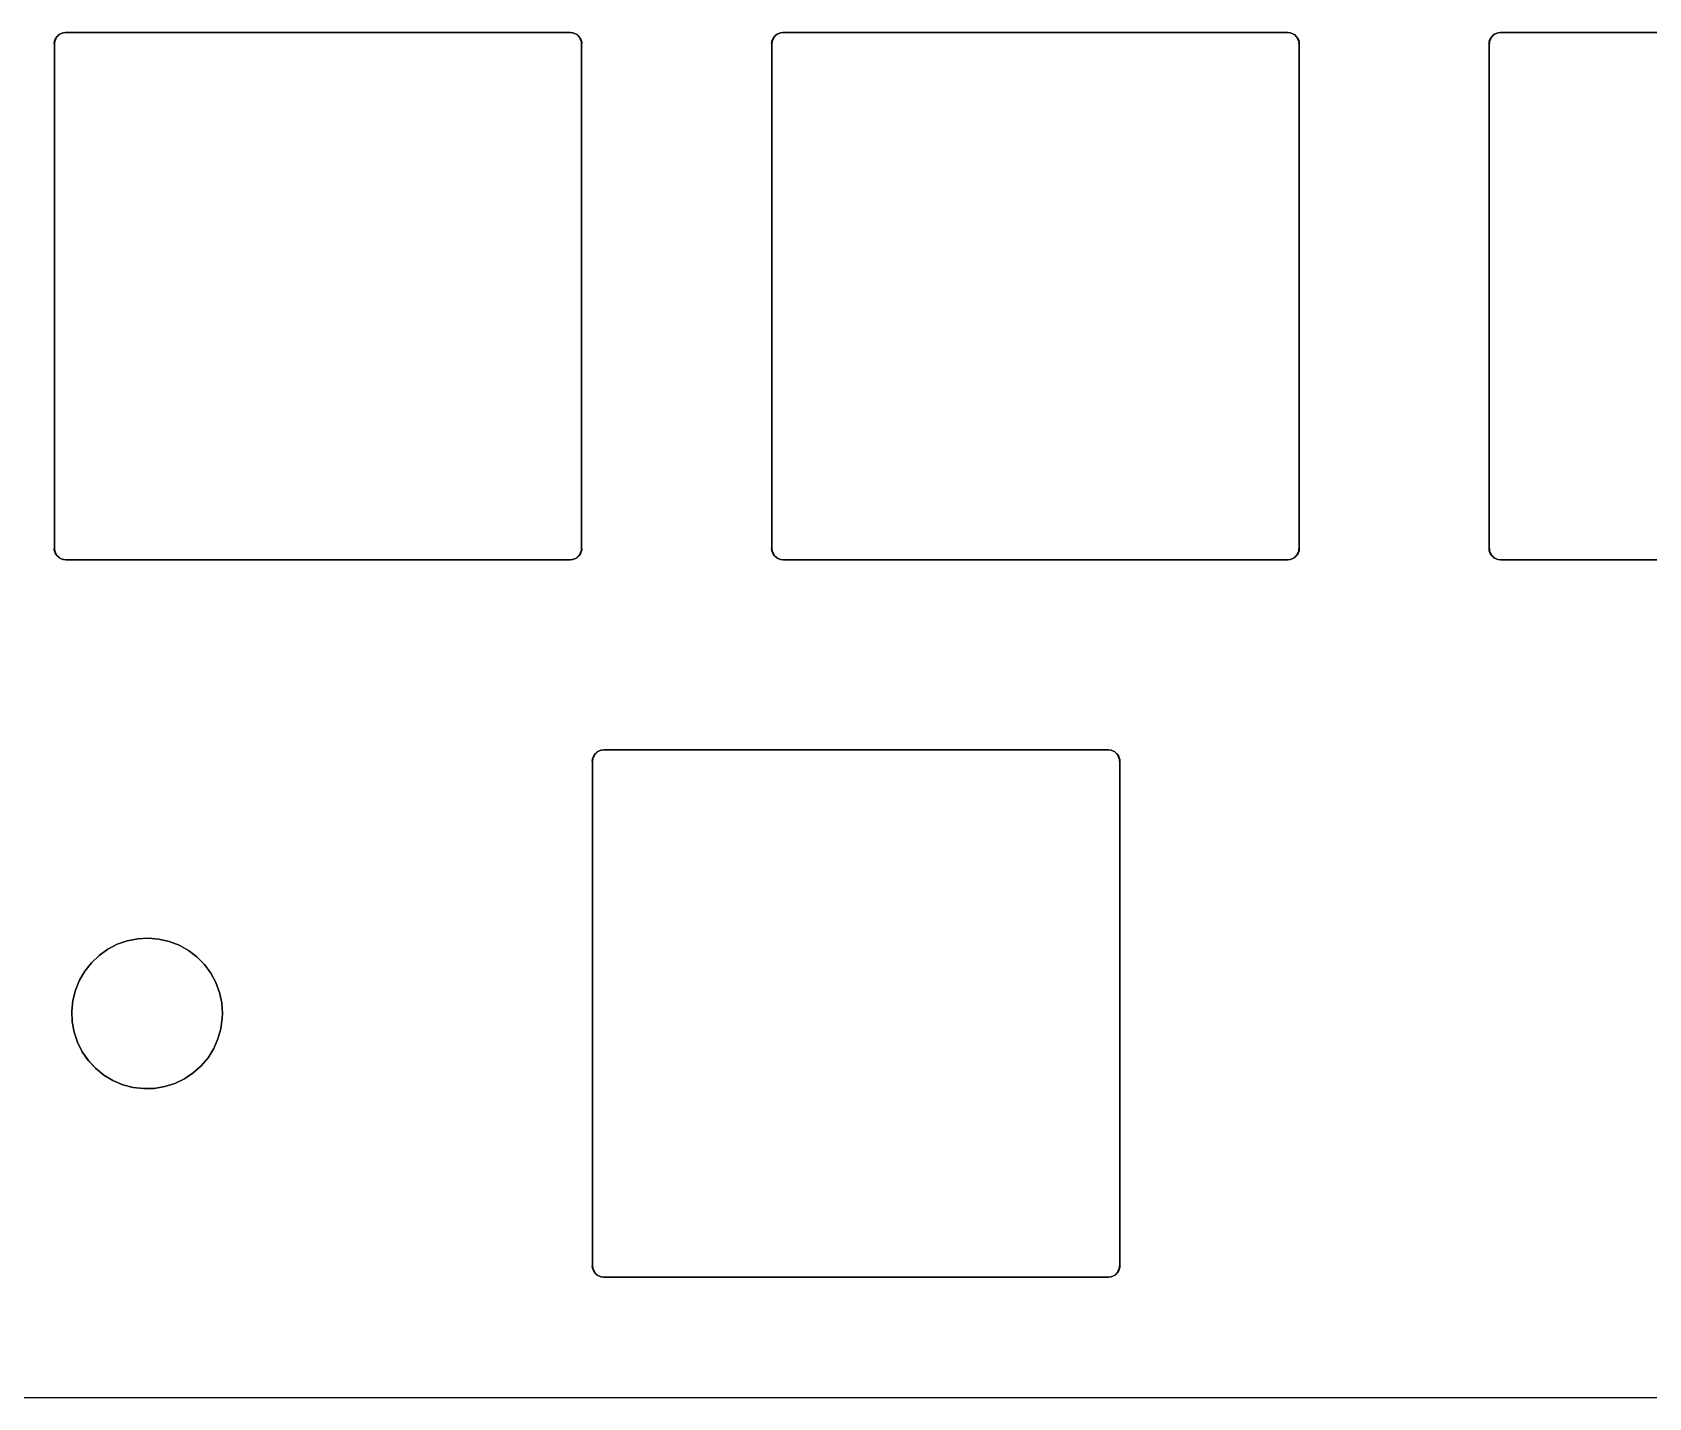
# Model space of a CAD drawing. Extents: x 1 to 15.8, y -6.8 to -1.3.
# Drawn here: x 5.089 to 6.778, y -6.576 to -5.149 of the extents above; entities that cross this region are included whole.
import ezdxf

# ---------------------------------------------------------------- set-up
doc = ezdxf.new("R2010")
doc.units = 0
doc.header["$MEASUREMENT"] = 0
doc.layers.add('BLACK', color=7, linetype='CONTINUOUS')

msp = doc.modelspace()

# ---------------------------------------------------------------- linework, layer by layer
at = {"layer": 'BLACK', "linetype": 'CONTINUOUS'}
for p, q in [((5.11369, -5.15423), (5.11671, -5.15121)), ((5.11698, -5.15148), (5.11396, -5.1545)), ((5.11671, -5.15121), (5.11684, -5.15135)), ((5.11684, -5.15135), (5.11684, -5.15135)), ((5.11684, -5.15135), (5.11684, -5.15135)), ((5.11684, -5.15135), (5.11698, -5.15148)), ((5.11708, -5.15096), (5.12102, -5.14933)), ((5.11715, -5.15114), (5.11708, -5.15096)), ((5.11723, -5.15132), (5.11715, -5.15114)), ((5.11715, -5.15114), (5.11715, -5.15114)), ((5.11715, -5.15114), (5.11715, -5.15114)), ((5.12117, -5.14968), (5.11723, -5.15132)), ((5.12102, -5.14933), (5.1211, -5.14951)), ((5.1211, -5.14951), (5.1211, -5.14951)), ((5.1211, -5.14951), (5.1211, -5.14951)), ((5.1211, -5.14951), (5.12117, -5.14968)), ((5.12145, -5.14923), (5.12339, -5.14913)), ((5.12146, -5.14942), (5.12145, -5.14923)), ((5.12147, -5.14962), (5.12146, -5.14942)), ((5.12146, -5.14942), (5.12146, -5.14942)), ((5.12146, -5.14942), (5.12146, -5.14942)), ((5.12342, -5.14951), (5.12147, -5.14962)), ((5.12339, -5.14913), (5.1234, -5.14932)), ((5.1234, -5.14932), (5.1234, -5.14932)), ((5.1234, -5.14932), (5.1234, -5.14932)), ((5.1234, -5.14932), (5.12342, -5.14951)), ((5.12359, -5.14931), (5.12359, -5.1493)), ((5.12359, -5.1493), (5.12359, -5.1493)), ((5.12359, -5.1493), (5.65114, -5.1493)), ((5.65114, -5.14931), (5.12359, -5.14931)), ((5.12359, -5.14931), (5.12359, -5.14931)), ((5.12359, -5.14931), (5.12359, -5.14931)), ((5.65114, -5.1493), (5.65114, -5.14931)), ((5.65114, -5.1493), (5.65114, -5.1493)), ((5.65114, -5.14931), (5.65114, -5.14931)), ((5.65114, -5.14931), (5.65114, -5.14931)), ((5.65131, -5.14951), (5.65133, -5.14932)), ((5.65326, -5.14962), (5.65131, -5.14951)), ((5.65133, -5.14932), (5.65134, -5.14913)), ((5.65133, -5.14932), (5.65133, -5.14932)), ((5.65133, -5.14932), (5.65133, -5.14932)), ((5.65134, -5.14913), (5.65328, -5.14923)), ((5.65327, -5.14942), (5.65326, -5.14962)), ((5.65328, -5.14923), (5.65327, -5.14942)), ((5.65327, -5.14942), (5.65327, -5.14942)), ((5.65327, -5.14942), (5.65327, -5.14942)), ((5.65356, -5.14968), (5.65363, -5.14951)), ((5.6575, -5.15132), (5.65356, -5.14968)), ((5.65363, -5.14951), (5.65371, -5.14933)), ((5.65363, -5.14951), (5.65363, -5.14951)), ((5.65363, -5.14951), (5.65363, -5.14951)), ((5.65371, -5.14933), (5.65765, -5.15096)), ((5.65758, -5.15114), (5.6575, -5.15132)), ((5.65765, -5.15096), (5.65758, -5.15114)), ((5.65758, -5.15114), (5.65758, -5.15114)), ((5.65758, -5.15114), (5.65758, -5.15114)), ((5.65775, -5.15148), (5.65789, -5.15135)), ((5.66077, -5.1545), (5.65775, -5.15148)), ((5.65789, -5.15135), (5.65802, -5.15121)), ((5.65789, -5.15135), (5.65789, -5.15135)), ((5.65789, -5.15135), (5.65789, -5.15135)), ((5.65802, -5.15121), (5.66104, -5.15423)), ((5.86364, -5.15423), (5.86665, -5.15121)), ((5.86692, -5.15148), (5.86391, -5.1545)), ((5.86665, -5.15121), (5.86679, -5.15135)), ((5.86679, -5.15135), (5.86679, -5.15135)), ((5.86679, -5.15135), (5.86679, -5.15135)), ((5.86679, -5.15135), (5.86692, -5.15148)), ((5.86702, -5.15096), (5.87097, -5.14933)), ((5.8671, -5.15114), (5.86702, -5.15096)), ((5.86717, -5.15132), (5.8671, -5.15114)), ((5.8671, -5.15114), (5.8671, -5.15114)), ((5.8671, -5.15114), (5.8671, -5.15114)), ((5.87111, -5.14968), (5.86717, -5.15132)), ((5.87097, -5.14933), (5.87104, -5.14951)), ((5.87104, -5.14951), (5.87104, -5.14951)), ((5.87104, -5.14951), (5.87104, -5.14951)), ((5.87104, -5.14951), (5.87111, -5.14968)), ((5.87139, -5.14923), (5.87334, -5.14913)), ((5.87141, -5.14942), (5.87139, -5.14923)), ((5.87142, -5.14962), (5.87141, -5.14942)), ((5.87141, -5.14942), (5.87141, -5.14942)), ((5.87141, -5.14942), (5.87141, -5.14942)), ((5.87336, -5.14951), (5.87142, -5.14962)), ((5.87334, -5.14913), (5.87335, -5.14932)), ((5.87335, -5.14932), (5.87335, -5.14932)), ((5.87335, -5.14932), (5.87335, -5.14932)), ((5.87335, -5.14932), (5.87336, -5.14951)), ((5.87353, -5.14931), (5.87353, -5.1493)), ((5.87353, -5.1493), (5.87354, -5.1493)), ((5.87354, -5.14931), (5.87353, -5.14931)), ((5.87353, -5.14931), (5.87353, -5.14931)), ((5.87354, -5.1493), (6.40108, -5.1493)), ((6.40108, -5.14931), (5.87354, -5.14931)), ((6.40108, -5.1493), (6.40108, -5.14931)), ((6.40108, -5.1493), (6.40108, -5.1493)), ((6.40108, -5.14931), (6.40108, -5.14931)), ((6.40108, -5.14931), (6.40108, -5.14931)), ((6.40126, -5.14951), (6.40127, -5.14932)), ((6.4032, -5.14962), (6.40126, -5.14951)), ((6.40127, -5.14932), (6.40128, -5.14913)), ((6.40127, -5.14932), (6.40127, -5.14932)), ((6.40127, -5.14932), (6.40127, -5.14932)), ((6.40128, -5.14913), (6.40322, -5.14923)), ((6.40321, -5.14942), (6.4032, -5.14962)), ((6.40322, -5.14923), (6.40321, -5.14942)), ((6.40321, -5.14942), (6.40321, -5.14942)), ((6.40321, -5.14942), (6.40321, -5.14942)), ((6.40351, -5.14968), (6.40358, -5.14951)), ((6.40745, -5.15132), (6.40351, -5.14968)), ((6.40358, -5.14951), (6.40365, -5.14933)), ((6.40358, -5.14951), (6.40358, -5.14951)), ((6.40358, -5.14951), (6.40358, -5.14951)), ((6.40365, -5.14933), (6.40759, -5.15096)), ((6.40752, -5.15114), (6.40745, -5.15132)), ((6.40759, -5.15096), (6.40752, -5.15114)), ((6.40752, -5.15114), (6.40752, -5.15114)), ((6.40752, -5.15114), (6.40752, -5.15114)), ((6.4077, -5.15148), (6.40783, -5.15135)), ((6.41071, -5.1545), (6.4077, -5.15148)), ((6.40783, -5.15135), (6.40796, -5.15121)), ((6.40783, -5.15135), (6.40783, -5.15135)), ((6.40783, -5.15135), (6.40783, -5.15135)), ((6.40796, -5.15121), (6.41098, -5.15423)), ((6.61362, -5.15423), (6.61664, -5.15121)), ((6.61691, -5.15148), (6.61389, -5.1545)), ((6.61664, -5.15121), (6.61677, -5.15135)), ((6.61677, -5.15135), (6.61677, -5.15135)), ((6.61677, -5.15135), (6.61677, -5.15135)), ((6.61677, -5.15135), (6.61691, -5.15148)), ((6.61701, -5.15096), (6.62095, -5.14933)), ((6.61708, -5.15114), (6.61701, -5.15096)), ((6.61716, -5.15132), (6.61708, -5.15114)), ((6.61708, -5.15114), (6.61708, -5.15114)), ((6.61708, -5.15114), (6.61708, -5.15114)), ((6.6211, -5.14968), (6.61716, -5.15132)), ((6.62095, -5.14933), (6.62103, -5.14951)), ((6.62103, -5.14951), (6.62103, -5.14951)), ((6.62103, -5.14951), (6.62103, -5.14951)), ((6.62103, -5.14951), (6.6211, -5.14968)), ((6.62138, -5.14923), (6.62332, -5.14913)), ((6.62139, -5.14942), (6.62138, -5.14923)), ((6.6214, -5.14962), (6.62139, -5.14942)), ((6.62139, -5.14942), (6.62139, -5.14942)), ((6.62139, -5.14942), (6.62139, -5.14942)), ((6.62335, -5.14951), (6.6214, -5.14962)), ((6.62332, -5.14913), (6.62333, -5.14932)), ((6.62333, -5.14932), (6.62333, -5.14932)), ((6.62333, -5.14932), (6.62333, -5.14932)), ((6.62333, -5.14932), (6.62335, -5.14951)), ((6.62352, -5.14931), (6.62352, -5.1493)), ((6.62352, -5.1493), (6.62352, -5.1493)), ((6.62352, -5.1493), (7.15107, -5.1493)), ((7.15107, -5.14931), (6.62352, -5.14931)), ((6.62352, -5.14931), (6.62352, -5.14931)), ((6.62352, -5.14931), (6.62352, -5.14931)), ((5.1116, -5.16092), (5.11171, -5.15897)), ((5.11179, -5.16093), (5.1116, -5.16092)), ((5.11171, -5.15897), (5.1119, -5.15898)), ((5.11178, -5.16112), (5.11178, -5.16111)), ((5.11178, -5.16111), (5.11178, -5.16111)), ((5.11178, -5.16111), (5.11179, -5.16111)), ((5.11178, -5.68867), (5.11178, -5.16112)), ((5.11199, -5.16094), (5.11179, -5.16093)), ((5.11179, -5.16093), (5.11179, -5.16093)), ((5.11179, -5.16093), (5.11179, -5.16093)), ((5.11179, -5.16111), (5.11179, -5.16112)), ((5.11179, -5.16112), (5.11179, -5.68867)), ((5.11181, -5.15854), (5.11344, -5.1546)), ((5.11199, -5.15862), (5.11181, -5.15854)), ((5.1119, -5.15898), (5.1119, -5.15898)), ((5.1119, -5.15898), (5.1119, -5.15898)), ((5.1119, -5.15898), (5.11209, -5.15899)), ((5.11216, -5.15869), (5.11199, -5.15862)), ((5.11199, -5.15862), (5.11199, -5.15862)), ((5.11199, -5.15862), (5.11199, -5.15862)), ((5.11209, -5.15899), (5.11199, -5.16094)), ((5.1138, -5.15475), (5.11216, -5.15869)), ((5.11344, -5.1546), (5.11362, -5.15468)), ((5.11362, -5.15468), (5.11362, -5.15468)), ((5.11362, -5.15468), (5.11362, -5.15468)), ((5.11362, -5.15468), (5.1138, -5.15475)), ((5.11383, -5.15436), (5.11369, -5.15423)), ((5.11396, -5.1545), (5.11383, -5.15436)), ((5.11383, -5.15436), (5.11383, -5.15436)), ((5.11383, -5.15436), (5.11383, -5.15436)), ((5.6609, -5.15436), (5.66077, -5.1545)), ((5.66104, -5.15423), (5.6609, -5.15436)), ((5.6609, -5.15436), (5.6609, -5.15436)), ((5.6609, -5.15436), (5.6609, -5.15436)), ((5.66093, -5.15475), (5.66111, -5.15468)), ((5.66257, -5.15869), (5.66093, -5.15475)), ((5.66111, -5.15468), (5.66129, -5.1546)), ((5.66111, -5.15468), (5.66111, -5.15468)), ((5.66111, -5.15468), (5.66111, -5.15468)), ((5.66129, -5.1546), (5.66292, -5.15854)), ((5.66274, -5.15862), (5.66257, -5.15869)), ((5.66264, -5.15899), (5.66283, -5.15898)), ((5.66275, -5.16094), (5.66264, -5.15899)), ((5.66292, -5.15854), (5.66274, -5.15862)), ((5.66274, -5.15862), (5.66274, -5.15862)), ((5.66274, -5.15862), (5.66274, -5.15862)), ((5.66294, -5.16093), (5.66275, -5.16094)), ((5.66283, -5.15898), (5.66302, -5.15897)), ((5.66283, -5.15898), (5.66283, -5.15898)), ((5.66283, -5.15898), (5.66283, -5.15898)), ((5.66313, -5.16091), (5.66294, -5.16093)), ((5.66294, -5.16093), (5.66294, -5.16093)), ((5.66294, -5.16093), (5.66294, -5.16093)), ((5.66294, -5.16112), (5.66294, -5.16111)), ((5.66294, -5.16111), (5.66295, -5.16111)), ((5.66294, -5.68867), (5.66294, -5.16112)), ((5.66295, -5.16111), (5.66295, -5.16112)), ((5.66295, -5.16111), (5.66295, -5.16111)), ((5.66295, -5.16112), (5.66295, -5.68867)), ((5.66302, -5.15897), (5.66313, -5.16091)), ((5.86155, -5.16092), (5.86166, -5.15897)), ((5.86174, -5.16093), (5.86155, -5.16092)), ((5.86166, -5.15897), (5.86185, -5.15898)), ((5.86172, -5.16112), (5.86172, -5.16111)), ((5.86172, -5.16111), (5.86173, -5.16111)), ((5.86172, -5.68867), (5.86172, -5.16112)), ((5.86173, -5.16111), (5.86173, -5.16112)), ((5.86173, -5.16111), (5.86173, -5.16111)), ((5.86173, -5.16112), (5.86173, -5.68867)), ((5.86193, -5.16094), (5.86174, -5.16093)), ((5.86174, -5.16093), (5.86174, -5.16093)), ((5.86174, -5.16093), (5.86174, -5.16093)), ((5.86175, -5.15854), (5.86339, -5.1546)), ((5.86193, -5.15862), (5.86175, -5.15854)), ((5.86185, -5.15898), (5.86185, -5.15898)), ((5.86185, -5.15898), (5.86185, -5.15898)), ((5.86185, -5.15898), (5.86204, -5.15899)), ((5.86211, -5.15869), (5.86193, -5.15862)), ((5.86193, -5.15862), (5.86193, -5.15862)), ((5.86193, -5.15862), (5.86193, -5.15862)), ((5.86204, -5.15899), (5.86193, -5.16094)), ((5.86374, -5.15475), (5.86211, -5.15869)), ((5.86339, -5.1546), (5.86356, -5.15468)), ((5.86356, -5.15468), (5.86356, -5.15468)), ((5.86356, -5.15468), (5.86356, -5.15468)), ((5.86356, -5.15468), (5.86374, -5.15475)), ((5.86377, -5.15436), (5.86364, -5.15423)), ((5.86391, -5.1545), (5.86377, -5.15436)), ((5.86377, -5.15436), (5.86377, -5.15436)), ((5.86377, -5.15436), (5.86377, -5.15436)), ((6.41085, -5.15436), (6.41071, -5.1545)), ((6.41098, -5.15423), (6.41085, -5.15436)), ((6.41085, -5.15436), (6.41085, -5.15436)), ((6.41085, -5.15436), (6.41085, -5.15436)), ((6.41088, -5.15475), (6.41105, -5.15468)), ((6.41251, -5.15869), (6.41088, -5.15475)), ((6.41105, -5.15468), (6.41123, -5.1546)), ((6.41105, -5.15468), (6.41105, -5.15468)), ((6.41105, -5.15468), (6.41105, -5.15468)), ((6.41123, -5.1546), (6.41286, -5.15854)), ((6.41269, -5.15862), (6.41251, -5.15869)), ((6.41258, -5.15899), (6.41277, -5.15898)), ((6.41269, -5.16094), (6.41258, -5.15899)), ((6.41286, -5.15854), (6.41269, -5.15862)), ((6.41269, -5.15862), (6.41269, -5.15862)), ((6.41269, -5.15862), (6.41269, -5.15862)), ((6.41288, -5.16093), (6.41269, -5.16094)), ((6.41277, -5.15898), (6.41296, -5.15897)), ((6.41277, -5.15898), (6.41277, -5.15898)), ((6.41277, -5.15898), (6.41277, -5.15898)), ((6.41307, -5.16091), (6.41288, -5.16093)), ((6.41288, -5.16093), (6.41288, -5.16093)), ((6.41288, -5.16093), (6.41288, -5.16093)), ((6.41288, -5.16112), (6.41289, -5.16111)), ((6.41288, -5.68867), (6.41288, -5.16112)), ((6.41289, -5.16111), (6.4129, -5.16112)), ((6.41289, -5.16111), (6.41289, -5.16111)), ((6.41289, -5.16111), (6.41289, -5.16111)), ((6.4129, -5.16112), (6.4129, -5.68867)), ((6.41296, -5.15897), (6.41307, -5.16091)), ((6.61153, -5.16092), (6.61164, -5.15897)), ((6.61172, -5.16093), (6.61153, -5.16092)), ((6.61164, -5.15897), (6.61183, -5.15898)), ((6.61171, -5.16112), (6.61171, -5.16111)), ((6.61171, -5.16111), (6.61171, -5.16111)), ((6.61171, -5.16111), (6.61172, -5.16111)), ((6.61171, -5.68867), (6.61171, -5.16112)), ((6.61192, -5.16094), (6.61172, -5.16093)), ((6.61172, -5.16093), (6.61172, -5.16093)), ((6.61172, -5.16093), (6.61172, -5.16093)), ((6.61172, -5.16111), (6.61172, -5.16112)), ((6.61172, -5.16112), (6.61172, -5.68867)), ((6.61174, -5.15854), (6.61337, -5.1546)), ((6.61192, -5.15862), (6.61174, -5.15854)), ((6.61183, -5.15898), (6.61183, -5.15898)), ((6.61183, -5.15898), (6.61183, -5.15898)), ((6.61183, -5.15898), (6.61202, -5.15899)), ((6.61209, -5.15869), (6.61192, -5.15862)), ((6.61192, -5.15862), (6.61192, -5.15862)), ((6.61192, -5.15862), (6.61192, -5.15862)), ((6.61202, -5.15899), (6.61192, -5.16094)), ((6.61373, -5.15475), (6.61209, -5.15869)), ((6.61337, -5.1546), (6.61355, -5.15468)), ((6.61355, -5.15468), (6.61355, -5.15468)), ((6.61355, -5.15468), (6.61355, -5.15468)), ((6.61355, -5.15468), (6.61373, -5.15475)), ((6.61376, -5.15436), (6.61362, -5.15423)), ((6.61389, -5.1545), (6.61376, -5.15436)), ((6.61376, -5.15436), (6.61376, -5.15436)), ((6.61376, -5.15436), (6.61376, -5.15436)), ((5.1116, -5.68888), (5.11179, -5.68886)), ((5.11171, -5.69082), (5.1116, -5.68888)), ((5.1119, -5.69081), (5.11171, -5.69082)), ((5.11178, -5.68868), (5.11178, -5.68867)), ((5.11179, -5.68868), (5.11178, -5.68868)), ((5.11178, -5.68868), (5.11178, -5.68868)), ((5.11179, -5.68867), (5.11179, -5.68868)), ((5.11179, -5.68886), (5.11198, -5.68885)), ((5.11179, -5.68886), (5.11179, -5.68886)), ((5.11179, -5.68886), (5.11179, -5.68886)), ((5.11181, -5.69125), (5.11199, -5.69117)), ((5.11344, -5.69519), (5.11181, -5.69125)), ((5.11209, -5.6908), (5.1119, -5.69081)), ((5.1119, -5.69081), (5.1119, -5.69081)), ((5.1119, -5.69081), (5.1119, -5.69081)), ((5.11198, -5.68885), (5.11209, -5.6908)), ((5.11199, -5.69117), (5.11216, -5.6911)), ((5.11199, -5.69117), (5.11199, -5.69117)), ((5.11199, -5.69117), (5.11199, -5.69117)), ((5.11216, -5.6911), (5.1138, -5.69504)), ((5.66093, -5.69504), (5.66257, -5.6911)), ((5.66292, -5.69125), (5.66129, -5.69519)), ((5.66257, -5.6911), (5.66274, -5.69117)), ((5.66264, -5.6908), (5.66275, -5.68885)), ((5.66283, -5.69081), (5.66264, -5.6908)), ((5.66274, -5.69117), (5.66274, -5.69117)), ((5.66274, -5.69117), (5.66274, -5.69117)), ((5.66274, -5.69117), (5.66292, -5.69125)), ((5.66275, -5.68885), (5.66294, -5.68886)), ((5.66302, -5.69082), (5.66283, -5.69081)), ((5.66283, -5.69081), (5.66283, -5.69081)), ((5.66283, -5.69081), (5.66283, -5.69081)), ((5.66294, -5.68868), (5.66294, -5.68867)), ((5.66295, -5.68868), (5.66294, -5.68868)), ((5.66294, -5.68886), (5.66294, -5.68886)), ((5.66294, -5.68886), (5.66294, -5.68886)), ((5.66294, -5.68886), (5.66313, -5.68888)), ((5.66295, -5.68867), (5.66295, -5.68868)), ((5.66295, -5.68868), (5.66295, -5.68868)), ((5.66313, -5.68888), (5.66302, -5.69082)), ((5.86155, -5.68888), (5.86174, -5.68886)), ((5.86166, -5.69082), (5.86155, -5.68888)), ((5.86185, -5.69081), (5.86166, -5.69082)), ((5.86172, -5.68868), (5.86172, -5.68867)), ((5.86173, -5.68868), (5.86172, -5.68868)), ((5.86173, -5.68867), (5.86173, -5.68868)), ((5.86173, -5.68868), (5.86173, -5.68868)), ((5.86174, -5.68886), (5.86193, -5.68885)), ((5.86174, -5.68886), (5.86174, -5.68886)), ((5.86174, -5.68886), (5.86174, -5.68886)), ((5.86175, -5.69125), (5.86193, -5.69117)), ((5.86339, -5.69519), (5.86175, -5.69125)), ((5.86204, -5.6908), (5.86185, -5.69081)), ((5.86185, -5.69081), (5.86185, -5.69081)), ((5.86185, -5.69081), (5.86185, -5.69081)), ((5.86193, -5.68885), (5.86204, -5.6908)), ((5.86193, -5.69117), (5.86211, -5.6911)), ((5.86193, -5.69117), (5.86193, -5.69117)), ((5.86193, -5.69117), (5.86193, -5.69117)), ((5.86211, -5.6911), (5.86374, -5.69504)), ((6.41088, -5.69504), (6.41251, -5.6911)), ((6.41286, -5.69125), (6.41123, -5.69519)), ((6.41251, -5.6911), (6.41269, -5.69117)), ((6.41258, -5.6908), (6.41269, -5.68885)), ((6.41277, -5.69081), (6.41258, -5.6908)), ((6.41269, -5.68885), (6.41288, -5.68886)), ((6.41269, -5.69117), (6.41269, -5.69117)), ((6.41269, -5.69117), (6.41269, -5.69117)), ((6.41269, -5.69117), (6.41286, -5.69125)), ((6.41296, -5.69082), (6.41277, -5.69081)), ((6.41277, -5.69081), (6.41277, -5.69081)), ((6.41277, -5.69081), (6.41277, -5.69081)), ((6.41289, -5.68868), (6.41288, -5.68867)), ((6.41288, -5.68886), (6.41288, -5.68886)), ((6.41288, -5.68886), (6.41288, -5.68886)), ((6.41288, -5.68886), (6.41307, -5.68888)), ((6.4129, -5.68867), (6.41289, -5.68868)), ((6.41289, -5.68868), (6.41289, -5.68868)), ((6.41289, -5.68868), (6.41289, -5.68868)), ((6.41307, -5.68888), (6.41296, -5.69082)), ((6.61153, -5.68888), (6.61172, -5.68886)), ((6.61164, -5.69082), (6.61153, -5.68888)), ((6.61183, -5.69081), (6.61164, -5.69082)), ((6.61171, -5.68868), (6.61171, -5.68867)), ((6.61172, -5.68868), (6.61171, -5.68868)), ((6.61171, -5.68868), (6.61171, -5.68868)), ((6.61172, -5.68867), (6.61172, -5.68868)), ((6.61172, -5.68886), (6.61192, -5.68885)), ((6.61172, -5.68886), (6.61172, -5.68886)), ((6.61172, -5.68886), (6.61172, -5.68886)), ((6.61174, -5.69125), (6.61192, -5.69117)), ((6.61337, -5.69519), (6.61174, -5.69125)), ((6.61202, -5.6908), (6.61183, -5.69081)), ((6.61183, -5.69081), (6.61183, -5.69081)), ((6.61183, -5.69081), (6.61183, -5.69081)), ((6.61192, -5.68885), (6.61202, -5.6908)), ((6.61192, -5.69117), (6.61209, -5.6911)), ((6.61192, -5.69117), (6.61192, -5.69117)), ((6.61192, -5.69117), (6.61192, -5.69117)), ((6.61209, -5.6911), (6.61373, -5.69504)), ((5.11362, -5.69511), (5.11344, -5.69519)), ((5.1138, -5.69504), (5.11362, -5.69511)), ((5.11362, -5.69511), (5.11362, -5.69511)), ((5.11362, -5.69511), (5.11362, -5.69511)), ((5.11369, -5.69556), (5.11383, -5.69543)), ((5.11671, -5.69858), (5.11369, -5.69556)), ((5.11383, -5.69543), (5.11396, -5.69529)), ((5.11383, -5.69543), (5.11383, -5.69543)), ((5.11383, -5.69543), (5.11383, -5.69543)), ((5.11396, -5.69529), (5.11698, -5.69831)), ((5.11684, -5.69844), (5.11671, -5.69858)), ((5.11698, -5.69831), (5.11684, -5.69844)), ((5.11684, -5.69844), (5.11684, -5.69844)), ((5.11684, -5.69844), (5.11684, -5.69844)), ((5.11708, -5.69883), (5.11715, -5.69865)), ((5.12102, -5.70046), (5.11708, -5.69883)), ((5.11715, -5.69865), (5.11723, -5.69847)), ((5.11715, -5.69865), (5.11715, -5.69865)), ((5.11715, -5.69865), (5.11715, -5.69865)), ((5.11723, -5.69847), (5.12117, -5.70011)), ((5.1211, -5.70028), (5.12102, -5.70046)), ((5.12117, -5.70011), (5.1211, -5.70028)), ((5.1211, -5.70028), (5.1211, -5.70028)), ((5.1211, -5.70028), (5.1211, -5.70028)), ((5.12145, -5.70056), (5.12146, -5.70037)), ((5.12339, -5.70066), (5.12145, -5.70056)), ((5.12146, -5.70037), (5.12147, -5.70017)), ((5.12146, -5.70037), (5.12146, -5.70037)), ((5.12146, -5.70037), (5.12146, -5.70037)), ((5.12147, -5.70017), (5.12342, -5.70028)), ((5.1234, -5.70047), (5.12339, -5.70066)), ((5.12342, -5.70028), (5.1234, -5.70047)), ((5.1234, -5.70047), (5.1234, -5.70047)), ((5.1234, -5.70047), (5.1234, -5.70047)), ((5.12359, -5.70049), (5.12359, -5.70048)), ((5.12359, -5.70048), (5.12359, -5.70048)), ((5.12359, -5.70048), (5.65114, -5.70048)), ((5.65114, -5.70049), (5.12359, -5.70049)), ((5.12359, -5.70049), (5.12359, -5.70049)), ((5.12359, -5.70049), (5.12359, -5.70049)), ((5.65114, -5.70048), (5.65114, -5.70049)), ((5.65114, -5.70048), (5.65114, -5.70048)), ((5.65114, -5.70049), (5.65114, -5.70049)), ((5.65114, -5.70049), (5.65114, -5.70049)), ((5.65131, -5.70028), (5.65326, -5.70017)), ((5.65133, -5.70047), (5.65131, -5.70028)), ((5.65134, -5.70066), (5.65133, -5.70047)), ((5.65133, -5.70047), (5.65133, -5.70047)), ((5.65133, -5.70047), (5.65133, -5.70047)), ((5.65328, -5.70056), (5.65134, -5.70066)), ((5.65326, -5.70017), (5.65327, -5.70037)), ((5.65327, -5.70037), (5.65327, -5.70037)), ((5.65327, -5.70037), (5.65327, -5.70037)), ((5.65327, -5.70037), (5.65328, -5.70056)), ((5.65356, -5.70011), (5.6575, -5.69847)), ((5.65363, -5.70028), (5.65356, -5.70011)), ((5.65371, -5.70046), (5.65363, -5.70028)), ((5.65363, -5.70028), (5.65363, -5.70028)), ((5.65363, -5.70028), (5.65363, -5.70028)), ((5.65765, -5.69883), (5.65371, -5.70046)), ((5.6575, -5.69847), (5.65758, -5.69865)), ((5.65758, -5.69865), (5.65758, -5.69865)), ((5.65758, -5.69865), (5.65758, -5.69865)), ((5.65758, -5.69865), (5.65765, -5.69883)), ((5.65775, -5.69831), (5.66077, -5.69529)), ((5.65789, -5.69844), (5.65775, -5.69831)), ((5.65802, -5.69858), (5.65789, -5.69844)), ((5.65789, -5.69844), (5.65789, -5.69844)), ((5.65789, -5.69844), (5.65789, -5.69844)), ((5.66104, -5.69556), (5.65802, -5.69858)), ((5.66077, -5.69529), (5.6609, -5.69543)), ((5.6609, -5.69543), (5.6609, -5.69543)), ((5.6609, -5.69543), (5.6609, -5.69543)), ((5.6609, -5.69543), (5.66104, -5.69556)), ((5.66111, -5.69511), (5.66093, -5.69504)), ((5.66129, -5.69519), (5.66111, -5.69511)), ((5.66111, -5.69511), (5.66111, -5.69511)), ((5.66111, -5.69511), (5.66111, -5.69511)), ((5.86356, -5.69511), (5.86339, -5.69519)), ((5.86374, -5.69504), (5.86356, -5.69511)), ((5.86356, -5.69511), (5.86356, -5.69511)), ((5.86356, -5.69511), (5.86356, -5.69511)), ((5.86364, -5.69556), (5.86377, -5.69543)), ((5.86665, -5.69858), (5.86364, -5.69556)), ((5.86377, -5.69543), (5.86391, -5.69529)), ((5.86377, -5.69543), (5.86377, -5.69543)), ((5.86377, -5.69543), (5.86377, -5.69543)), ((5.86391, -5.69529), (5.86692, -5.69831)), ((5.86679, -5.69844), (5.86665, -5.69858)), ((5.86692, -5.69831), (5.86679, -5.69844)), ((5.86679, -5.69844), (5.86679, -5.69844)), ((5.86679, -5.69844), (5.86679, -5.69844)), ((5.86702, -5.69883), (5.8671, -5.69865)), ((5.87097, -5.70046), (5.86702, -5.69883)), ((5.8671, -5.69865), (5.86717, -5.69847)), ((5.8671, -5.69865), (5.8671, -5.69865)), ((5.8671, -5.69865), (5.8671, -5.69865)), ((5.86717, -5.69847), (5.87111, -5.70011)), ((5.87104, -5.70028), (5.87097, -5.70046)), ((5.87111, -5.70011), (5.87104, -5.70028)), ((5.87104, -5.70028), (5.87104, -5.70028)), ((5.87104, -5.70028), (5.87104, -5.70028)), ((5.87139, -5.70056), (5.87141, -5.70037)), ((5.87334, -5.70066), (5.87139, -5.70056)), ((5.87141, -5.70037), (5.87142, -5.70017)), ((5.87141, -5.70037), (5.87141, -5.70037)), ((5.87141, -5.70037), (5.87141, -5.70037)), ((5.87142, -5.70017), (5.87336, -5.70028)), ((5.87335, -5.70047), (5.87334, -5.70066)), ((5.87336, -5.70028), (5.87335, -5.70047)), ((5.87335, -5.70047), (5.87335, -5.70047)), ((5.87335, -5.70047), (5.87335, -5.70047)), ((5.87353, -5.70049), (5.87353, -5.70048)), ((5.87353, -5.70048), (5.87354, -5.70048)), ((5.87354, -5.70049), (5.87353, -5.70049)), ((5.87353, -5.70049), (5.87353, -5.70049)), ((5.87354, -5.70048), (6.40108, -5.70048)), ((6.40108, -5.70049), (5.87354, -5.70049)), ((6.40108, -5.70048), (6.40108, -5.70049)), ((6.40108, -5.70048), (6.40108, -5.70048)), ((6.40108, -5.70049), (6.40108, -5.70049)), ((6.40108, -5.70049), (6.40108, -5.70049)), ((6.40126, -5.70028), (6.4032, -5.70017)), ((6.40127, -5.70047), (6.40126, -5.70028)), ((6.40128, -5.70066), (6.40127, -5.70047)), ((6.40127, -5.70047), (6.40127, -5.70047)), ((6.40127, -5.70047), (6.40127, -5.70047)), ((6.40322, -5.70056), (6.40128, -5.70066)), ((6.4032, -5.70017), (6.40321, -5.70037)), ((6.40321, -5.70037), (6.40321, -5.70037)), ((6.40321, -5.70037), (6.40321, -5.70037)), ((6.40321, -5.70037), (6.40322, -5.70056)), ((6.40351, -5.70011), (6.40745, -5.69847)), ((6.40358, -5.70028), (6.40351, -5.70011)), ((6.40365, -5.70046), (6.40358, -5.70028)), ((6.40358, -5.70028), (6.40358, -5.70028)), ((6.40358, -5.70028), (6.40358, -5.70028)), ((6.40759, -5.69883), (6.40365, -5.70046)), ((6.40745, -5.69847), (6.40752, -5.69865)), ((6.40752, -5.69865), (6.40752, -5.69865)), ((6.40752, -5.69865), (6.40752, -5.69865)), ((6.40752, -5.69865), (6.40759, -5.69883)), ((6.4077, -5.69831), (6.41071, -5.69529)), ((6.40783, -5.69844), (6.4077, -5.69831)), ((6.40796, -5.69858), (6.40783, -5.69844)), ((6.40783, -5.69844), (6.40783, -5.69844)), ((6.40783, -5.69844), (6.40783, -5.69844)), ((6.41098, -5.69556), (6.40796, -5.69858)), ((6.41071, -5.69529), (6.41085, -5.69543)), ((6.41085, -5.69543), (6.41085, -5.69543)), ((6.41085, -5.69543), (6.41085, -5.69543)), ((6.41085, -5.69543), (6.41098, -5.69556)), ((6.41105, -5.69511), (6.41088, -5.69504)), ((6.41123, -5.69519), (6.41105, -5.69511)), ((6.41105, -5.69511), (6.41105, -5.69511)), ((6.41105, -5.69511), (6.41105, -5.69511)), ((6.61355, -5.69511), (6.61337, -5.69519)), ((6.61373, -5.69504), (6.61355, -5.69511)), ((6.61355, -5.69511), (6.61355, -5.69511)), ((6.61355, -5.69511), (6.61355, -5.69511)), ((6.61362, -5.69556), (6.61376, -5.69543)), ((6.61664, -5.69858), (6.61362, -5.69556)), ((6.61376, -5.69543), (6.61389, -5.69529)), ((6.61376, -5.69543), (6.61376, -5.69543)), ((6.61376, -5.69543), (6.61376, -5.69543)), ((6.61389, -5.69529), (6.61691, -5.69831)), ((6.61677, -5.69844), (6.61664, -5.69858)), ((6.61691, -5.69831), (6.61677, -5.69844)), ((6.61677, -5.69844), (6.61677, -5.69844)), ((6.61677, -5.69844), (6.61677, -5.69844)), ((6.61701, -5.69883), (6.61708, -5.69865)), ((6.62095, -5.70046), (6.61701, -5.69883)), ((6.61708, -5.69865), (6.61716, -5.69847)), ((6.61708, -5.69865), (6.61708, -5.69865)), ((6.61708, -5.69865), (6.61708, -5.69865)), ((6.61716, -5.69847), (6.6211, -5.70011)), ((6.62103, -5.70028), (6.62095, -5.70046)), ((6.6211, -5.70011), (6.62103, -5.70028)), ((6.62103, -5.70028), (6.62103, -5.70028)), ((6.62103, -5.70028), (6.62103, -5.70028)), ((6.62138, -5.70056), (6.62139, -5.70037)), ((6.62332, -5.70066), (6.62138, -5.70056)), ((6.62139, -5.70037), (6.6214, -5.70017)), ((6.62139, -5.70037), (6.62139, -5.70037)), ((6.62139, -5.70037), (6.62139, -5.70037)), ((6.6214, -5.70017), (6.62335, -5.70028)), ((6.62333, -5.70047), (6.62332, -5.70066)), ((6.62335, -5.70028), (6.62333, -5.70047)), ((6.62333, -5.70047), (6.62333, -5.70047)), ((6.62333, -5.70047), (6.62333, -5.70047)), ((6.62352, -5.70049), (6.62352, -5.70048)), ((6.62352, -5.70048), (6.62352, -5.70048)), ((6.62352, -5.70048), (7.15107, -5.70048)), ((7.15107, -5.70049), (6.62352, -5.70049)), ((6.62352, -5.70049), (6.62352, -5.70049)), ((6.62352, -5.70049), (6.62352, -5.70049)), ((5.67404, -5.91089), (5.67415, -5.90895)), ((5.67423, -5.9109), (5.67404, -5.91089)), ((5.67415, -5.90895), (5.67434, -5.90896)), ((5.67421, -5.91109), (5.67422, -5.91108)), ((5.67421, -6.43865), (5.67421, -5.91109)), ((5.67421, -5.91109), (5.67421, -5.91109)), ((5.67422, -5.91108), (5.67422, -5.91109)), ((5.67422, -5.91109), (5.67422, -5.91109)), ((5.67422, -5.91109), (5.67422, -6.43865)), ((5.67442, -5.91091), (5.67423, -5.9109)), ((5.67423, -5.9109), (5.67423, -5.9109)), ((5.67423, -5.9109), (5.67423, -5.9109)), ((5.67424, -5.90852), (5.67588, -5.90458)), ((5.67442, -5.90859), (5.67424, -5.90852)), ((5.67434, -5.90896), (5.67434, -5.90896)), ((5.67434, -5.90896), (5.67434, -5.90896)), ((5.67434, -5.90896), (5.67453, -5.90897)), ((5.6746, -5.90866), (5.67442, -5.90859)), ((5.67442, -5.90859), (5.67442, -5.90859)), ((5.67442, -5.90859), (5.67442, -5.90859)), ((5.67453, -5.90897), (5.67442, -5.91091)), ((5.67623, -5.90472), (5.6746, -5.90866)), ((5.67588, -5.90458), (5.67605, -5.90465)), ((5.67605, -5.90465), (5.67605, -5.90465)), ((5.67605, -5.90465), (5.67605, -5.90465)), ((5.67605, -5.90465), (5.67623, -5.90472)), ((5.67612, -5.9042), (5.67914, -5.90119)), ((5.67626, -5.90434), (5.67612, -5.9042)), ((5.67639, -5.90447), (5.67626, -5.90434)), ((5.67626, -5.90434), (5.67626, -5.90434)), ((5.67626, -5.90434), (5.67626, -5.90434)), ((5.67941, -5.90146), (5.67639, -5.90447)), ((5.67914, -5.90119), (5.67928, -5.90132)), ((5.67928, -5.90132), (5.67928, -5.90132)), ((5.67928, -5.90132), (5.67928, -5.90132)), ((5.67928, -5.90132), (5.67941, -5.90146)), ((5.67951, -5.90094), (5.68345, -5.89931)), ((5.67959, -5.90111), (5.67951, -5.90094)), ((5.67966, -5.90129), (5.67959, -5.90111)), ((5.67959, -5.90111), (5.67959, -5.90111)), ((5.67959, -5.90111), (5.67959, -5.90111)), ((5.6836, -5.89966), (5.67966, -5.90129)), ((5.68345, -5.89931), (5.68353, -5.89948)), ((5.68353, -5.89948), (5.68353, -5.89948)), ((5.68353, -5.89948), (5.68353, -5.89948)), ((5.68353, -5.89948), (5.6836, -5.89966)), ((5.68388, -5.89921), (5.68583, -5.8991)), ((5.68389, -5.8994), (5.68388, -5.89921)), ((5.6839, -5.89959), (5.68389, -5.8994)), ((5.68389, -5.8994), (5.68389, -5.8994)), ((5.68389, -5.8994), (5.68389, -5.8994)), ((5.68585, -5.89948), (5.6839, -5.89959)), ((5.68583, -5.8991), (5.68584, -5.89929)), ((5.68584, -5.89929), (5.68584, -5.89929)), ((5.68584, -5.89929), (5.68584, -5.89929)), ((5.68584, -5.89929), (5.68585, -5.89948)), ((5.68602, -5.89928), (5.68602, -5.89927)), ((5.68602, -5.89927), (5.68603, -5.89927)), ((5.68603, -5.89928), (5.68602, -5.89928)), ((5.68602, -5.89928), (5.68602, -5.89928)), ((5.68603, -5.89927), (6.21357, -5.89927)), ((6.21357, -5.89928), (5.68603, -5.89928)), ((6.21357, -5.89927), (6.21357, -5.89928)), ((6.21357, -5.89927), (6.21357, -5.89927)), ((6.21357, -5.89928), (6.21357, -5.89928)), ((6.21357, -5.89928), (6.21357, -5.89928)), ((6.21375, -5.89948), (6.21376, -5.89929)), ((6.21569, -5.89959), (6.21375, -5.89948)), ((6.21376, -5.89929), (6.21377, -5.8991)), ((6.21376, -5.89929), (6.21376, -5.89929)), ((6.21376, -5.89929), (6.21376, -5.89929)), ((6.21377, -5.8991), (6.21571, -5.89921)), ((6.2157, -5.8994), (6.21569, -5.89959)), ((6.21571, -5.89921), (6.2157, -5.8994)), ((6.2157, -5.8994), (6.2157, -5.8994)), ((6.2157, -5.8994), (6.2157, -5.8994)), ((6.21599, -5.89966), (6.21607, -5.89948)), ((6.21993, -5.90129), (6.21599, -5.89966)), ((6.21607, -5.89948), (6.21614, -5.89931)), ((6.21607, -5.89948), (6.21607, -5.89948)), ((6.21607, -5.89948), (6.21607, -5.89948)), ((6.21614, -5.89931), (6.22008, -5.90094)), ((6.22001, -5.90111), (6.21993, -5.90129)), ((6.22008, -5.90094), (6.22001, -5.90111)), ((6.22001, -5.90111), (6.22001, -5.90111)), ((6.22001, -5.90111), (6.22001, -5.90111)), ((6.22018, -5.90146), (6.22032, -5.90132)), ((6.2232, -5.90447), (6.22018, -5.90146)), ((6.22032, -5.90132), (6.22045, -5.90119)), ((6.22032, -5.90132), (6.22032, -5.90132)), ((6.22032, -5.90132), (6.22032, -5.90132)), ((6.22045, -5.90119), (6.22347, -5.9042)), ((6.22333, -5.90434), (6.2232, -5.90447)), ((6.22347, -5.9042), (6.22333, -5.90434)), ((6.22333, -5.90434), (6.22333, -5.90434)), ((6.22333, -5.90434), (6.22333, -5.90434)), ((6.22337, -5.90472), (6.22354, -5.90465)), ((6.225, -5.90866), (6.22337, -5.90472)), ((6.22354, -5.90465), (6.22372, -5.90458)), ((6.22354, -5.90465), (6.22354, -5.90465)), ((6.22354, -5.90465), (6.22354, -5.90465)), ((6.22372, -5.90458), (6.22535, -5.90852)), ((6.22517, -5.90859), (6.225, -5.90866)), ((6.22507, -5.90897), (6.22526, -5.90896)), ((6.22518, -5.91091), (6.22507, -5.90897)), ((6.22535, -5.90852), (6.22517, -5.90859)), ((6.22517, -5.90859), (6.22517, -5.90859)), ((6.22517, -5.90859), (6.22517, -5.90859)), ((6.22537, -5.9109), (6.22518, -5.91091)), ((6.22526, -5.90896), (6.22545, -5.90895)), ((6.22526, -5.90896), (6.22526, -5.90896)), ((6.22526, -5.90896), (6.22526, -5.90896)), ((6.22556, -5.91089), (6.22537, -5.9109)), ((6.22537, -5.9109), (6.22537, -5.9109)), ((6.22537, -5.9109), (6.22537, -5.9109)), ((6.22537, -5.91109), (6.22538, -5.91108)), ((6.22537, -6.43865), (6.22537, -5.91109)), ((6.22537, -5.91109), (6.22537, -5.91109)), ((6.22538, -5.91108), (6.22538, -5.91109)), ((6.22538, -5.91109), (6.22538, -5.91109)), ((6.22538, -5.91109), (6.22538, -6.43865)), ((6.22545, -5.90895), (6.22556, -5.91089)), ((5.17745, -6.10247), (5.18794, -6.09878)), ((5.18795, -6.09879), (5.17745, -6.10248)), ((5.18794, -6.09878), (5.19885, -6.09661)), ((5.19885, -6.09662), (5.18795, -6.09879)), ((5.19885, -6.09661), (5.20996, -6.096)), ((5.20996, -6.09601), (5.19885, -6.09662)), ((5.20996, -6.096), (5.22104, -6.09696)), ((5.22104, -6.09697), (5.20996, -6.09601)), ((5.22104, -6.09696), (5.23188, -6.09947)), ((5.23187, -6.09948), (5.22104, -6.09697)), ((5.24224, -6.1035), (5.23187, -6.09948)), ((5.23188, -6.09947), (5.24225, -6.10348)), ((5.15048, -6.12174), (5.15853, -6.11406)), ((5.15853, -6.11407), (5.15049, -6.12175)), ((5.15853, -6.11406), (5.16758, -6.10759)), ((5.16758, -6.1076), (5.15853, -6.11407)), ((5.16758, -6.10759), (5.17745, -6.10247)), ((5.17745, -6.10248), (5.16758, -6.1076)), ((5.25195, -6.10893), (5.24224, -6.1035)), ((5.24225, -6.10348), (5.25196, -6.10892)), ((5.26079, -6.11568), (5.25195, -6.10893)), ((5.25196, -6.10892), (5.2608, -6.11567)), ((5.26859, -6.1236), (5.26079, -6.11568)), ((5.2608, -6.11567), (5.2686, -6.12359)), ((5.13801, -6.14009), (5.14359, -6.13047)), ((5.1436, -6.13048), (5.13802, -6.1401)), ((5.14359, -6.13047), (5.15048, -6.12174)), ((5.15049, -6.12175), (5.1436, -6.13048)), ((5.2752, -6.13255), (5.26859, -6.1236)), ((5.2686, -6.12359), (5.27521, -6.13254)), ((5.28048, -6.14234), (5.2752, -6.13255)), ((5.27521, -6.13254), (5.28049, -6.14233)), ((5.13383, -6.1504), (5.13801, -6.14009)), ((5.13802, -6.1401), (5.13384, -6.15041)), ((5.28433, -6.15277), (5.28048, -6.14234)), ((5.28049, -6.14233), (5.28434, -6.15277)), ((5.13001, -6.17226), (5.13115, -6.1612)), ((5.13116, -6.1612), (5.13003, -6.17226)), ((5.13115, -6.1612), (5.13383, -6.1504)), ((5.13384, -6.15041), (5.13116, -6.1612)), ((5.28667, -6.16364), (5.28433, -6.15277)), ((5.28434, -6.15277), (5.28668, -6.16364)), ((5.28746, -6.17474), (5.28667, -6.16364)), ((5.28668, -6.16364), (5.28747, -6.17474)), ((5.13045, -6.18338), (5.13001, -6.17226)), ((5.13001, -6.17226), (5.13001, -6.17226)), ((5.13003, -6.17226), (5.13046, -6.18338)), ((5.13245, -6.19432), (5.13045, -6.18338)), ((5.13046, -6.18338), (5.13246, -6.19432)), ((5.28582, -6.1907), (5.2873, -6.17968)), ((5.28731, -6.17968), (5.28583, -6.1907)), ((5.2873, -6.17968), (5.28746, -6.17474)), ((5.28747, -6.17474), (5.28731, -6.17968)), ((5.13597, -6.20487), (5.13245, -6.19432)), ((5.13246, -6.19432), (5.13598, -6.20487)), ((5.2828, -6.20141), (5.28582, -6.1907)), ((5.28583, -6.1907), (5.28281, -6.20141)), ((5.14094, -6.21482), (5.13597, -6.20487)), ((5.13598, -6.20487), (5.14095, -6.21481)), ((5.14727, -6.22397), (5.14094, -6.21482)), ((5.14095, -6.21481), (5.14728, -6.22396)), ((5.27242, -6.22101), (5.2783, -6.21158)), ((5.27831, -6.21158), (5.27243, -6.22102)), ((5.2783, -6.21158), (5.2828, -6.20141)), ((5.28281, -6.20141), (5.27831, -6.21158)), ((5.15482, -6.23214), (5.14727, -6.22397)), ((5.14728, -6.22396), (5.15482, -6.23213)), ((5.15482, -6.23213), (5.16345, -6.23915)), ((5.16344, -6.23916), (5.15482, -6.23214)), ((5.25698, -6.23695), (5.26526, -6.22953)), ((5.26527, -6.22954), (5.25699, -6.23696)), ((5.26526, -6.22953), (5.27242, -6.22101)), ((5.27243, -6.22102), (5.26527, -6.22954)), ((5.17297, -6.2449), (5.16344, -6.23916)), ((5.16345, -6.23915), (5.17298, -6.24489)), ((5.18321, -6.24924), (5.17297, -6.2449)), ((5.17298, -6.24489), (5.18322, -6.24923)), ((5.19397, -6.25209), (5.18321, -6.24924)), ((5.18322, -6.24923), (5.19397, -6.25208)), ((5.21613, -6.25312), (5.2271, -6.25129)), ((5.2271, -6.25131), (5.21613, -6.25313)), ((5.2271, -6.25129), (5.23771, -6.24794)), ((5.23771, -6.24795), (5.2271, -6.25131)), ((5.23771, -6.24794), (5.24773, -6.24313)), ((5.24774, -6.24314), (5.23771, -6.24795)), ((5.24773, -6.24313), (5.25698, -6.23695)), ((5.25699, -6.23696), (5.24774, -6.24314)), ((5.19397, -6.25208), (5.20501, -6.25338)), ((5.20501, -6.25339), (5.19397, -6.25209)), ((5.20501, -6.25338), (5.21613, -6.25312)), ((5.21613, -6.25313), (5.20501, -6.25339)), ((5.67404, -6.43885), (5.67423, -6.43884)), ((5.67415, -6.44079), (5.67404, -6.43885)), ((5.67434, -6.44078), (5.67415, -6.44079)), ((5.67422, -6.43865), (5.67421, -6.43865)), ((5.67421, -6.43865), (5.67421, -6.43865)), ((5.67422, -6.43865), (5.67422, -6.43865)), ((5.67422, -6.43865), (5.67422, -6.43865)), ((5.67423, -6.43884), (5.67442, -6.43883)), ((5.67423, -6.43884), (5.67423, -6.43884)), ((5.67423, -6.43884), (5.67423, -6.43884)), ((5.67424, -6.44122), (5.67442, -6.44115)), ((5.67588, -6.44516), (5.67424, -6.44122)), ((5.67453, -6.44077), (5.67434, -6.44078)), ((5.67434, -6.44078), (5.67434, -6.44078)), ((5.67434, -6.44078), (5.67434, -6.44078)), ((5.67442, -6.43883), (5.67453, -6.44077)), ((5.67442, -6.44115), (5.6746, -6.44107)), ((5.67442, -6.44115), (5.67442, -6.44115)), ((5.67442, -6.44115), (5.67442, -6.44115)), ((5.6746, -6.44107), (5.67623, -6.44502)), ((5.67605, -6.44509), (5.67588, -6.44516)), ((5.67623, -6.44502), (5.67605, -6.44509)), ((5.67605, -6.44509), (5.67605, -6.44509)), ((5.67605, -6.44509), (5.67605, -6.44509)), ((5.67612, -6.44553), (5.67626, -6.4454)), ((5.67914, -6.44855), (5.67612, -6.44553)), ((5.67626, -6.4454), (5.67639, -6.44526)), ((5.67626, -6.4454), (5.67626, -6.4454)), ((5.67626, -6.4454), (5.67626, -6.4454)), ((5.67639, -6.44526), (5.67941, -6.44828)), ((5.67928, -6.44842), (5.67914, -6.44855)), ((5.67941, -6.44828), (5.67928, -6.44842)), ((5.67928, -6.44842), (5.67928, -6.44842)), ((5.67928, -6.44842), (5.67928, -6.44842)), ((5.67951, -6.4488), (5.67959, -6.44862)), ((5.68345, -6.45043), (5.67951, -6.4488)), ((5.67959, -6.44862), (5.67966, -6.44845)), ((5.67959, -6.44862), (5.67959, -6.44862)), ((5.67959, -6.44862), (5.67959, -6.44862)), ((5.67966, -6.44845), (5.6836, -6.45008)), ((5.68353, -6.45026), (5.68345, -6.45043)), ((5.6836, -6.45008), (5.68353, -6.45026)), ((5.68353, -6.45026), (5.68353, -6.45026)), ((5.68353, -6.45026), (5.68353, -6.45026)), ((5.68388, -6.45053), (5.68389, -6.45034)), ((5.68583, -6.45064), (5.68388, -6.45053)), ((5.68389, -6.45034), (5.6839, -6.45015)), ((5.68389, -6.45034), (5.68389, -6.45034)), ((5.68389, -6.45034), (5.68389, -6.45034)), ((5.6839, -6.45015), (5.68585, -6.45026)), ((5.68584, -6.45045), (5.68583, -6.45064)), ((5.68585, -6.45026), (5.68584, -6.45045)), ((5.68584, -6.45045), (5.68584, -6.45045)), ((5.68584, -6.45045), (5.68584, -6.45045)), ((5.68602, -6.45046), (5.68602, -6.45045)), ((5.68602, -6.45045), (5.68603, -6.45045)), ((5.68603, -6.45046), (5.68602, -6.45046)), ((5.68602, -6.45046), (5.68602, -6.45046)), ((5.68603, -6.45045), (6.21357, -6.45045)), ((6.21357, -6.45046), (5.68603, -6.45046)), ((6.21357, -6.45045), (6.21357, -6.45046)), ((6.21357, -6.45045), (6.21357, -6.45045)), ((6.21357, -6.45046), (6.21357, -6.45046)), ((6.21357, -6.45046), (6.21357, -6.45046)), ((6.21375, -6.45026), (6.21569, -6.45015)), ((6.21376, -6.45045), (6.21375, -6.45026)), ((6.21377, -6.45064), (6.21376, -6.45045)), ((6.21376, -6.45045), (6.21376, -6.45045)), ((6.21376, -6.45045), (6.21376, -6.45045)), ((6.21571, -6.45053), (6.21377, -6.45064)), ((6.21569, -6.45015), (6.2157, -6.45034)), ((6.2157, -6.45034), (6.2157, -6.45034)), ((6.2157, -6.45034), (6.2157, -6.45034)), ((6.2157, -6.45034), (6.21571, -6.45053)), ((6.21599, -6.45008), (6.21993, -6.44845)), ((6.21607, -6.45026), (6.21599, -6.45008)), ((6.21614, -6.45043), (6.21607, -6.45026)), ((6.21607, -6.45026), (6.21607, -6.45026)), ((6.21607, -6.45026), (6.21607, -6.45026)), ((6.22008, -6.4488), (6.21614, -6.45043)), ((6.21993, -6.44845), (6.22001, -6.44862)), ((6.22001, -6.44862), (6.22001, -6.44862)), ((6.22001, -6.44862), (6.22001, -6.44862)), ((6.22001, -6.44862), (6.22008, -6.4488)), ((6.22018, -6.44828), (6.2232, -6.44526)), ((6.22032, -6.44842), (6.22018, -6.44828)), ((6.22045, -6.44855), (6.22032, -6.44842)), ((6.22032, -6.44842), (6.22032, -6.44842)), ((6.22032, -6.44842), (6.22032, -6.44842)), ((6.22347, -6.44553), (6.22045, -6.44855)), ((6.2232, -6.44526), (6.22333, -6.4454)), ((6.22333, -6.4454), (6.22333, -6.4454)), ((6.22333, -6.4454), (6.22333, -6.4454)), ((6.22333, -6.4454), (6.22347, -6.44553)), ((6.22337, -6.44502), (6.225, -6.44107)), ((6.22354, -6.44509), (6.22337, -6.44502)), ((6.22372, -6.44516), (6.22354, -6.44509)), ((6.22354, -6.44509), (6.22354, -6.44509)), ((6.22354, -6.44509), (6.22354, -6.44509)), ((6.22535, -6.44122), (6.22372, -6.44516)), ((6.225, -6.44107), (6.22517, -6.44115)), ((6.22507, -6.44077), (6.22518, -6.43883)), ((6.22526, -6.44078), (6.22507, -6.44077)), ((6.22517, -6.44115), (6.22517, -6.44115)), ((6.22517, -6.44115), (6.22517, -6.44115)), ((6.22517, -6.44115), (6.22535, -6.44122)), ((6.22518, -6.43883), (6.22537, -6.43884)), ((6.22545, -6.44079), (6.22526, -6.44078)), ((6.22526, -6.44078), (6.22526, -6.44078)), ((6.22526, -6.44078), (6.22526, -6.44078)), ((6.22538, -6.43865), (6.22537, -6.43865)), ((6.22537, -6.43865), (6.22537, -6.43865)), ((6.22537, -6.43884), (6.22537, -6.43884)), ((6.22537, -6.43884), (6.22537, -6.43884)), ((6.22537, -6.43884), (6.22556, -6.43885)), ((6.22538, -6.43865), (6.22538, -6.43865)), ((6.22538, -6.43865), (6.22538, -6.43865)), ((6.22556, -6.43885), (6.22545, -6.44079)), ((1.12705, -6.57643), (10.9306, -6.57643)), ((10.9306, -6.57644), (1.12705, -6.57644))]:
    msp.add_line(p, q, dxfattribs=at)

doc.saveas('drawing.dxf')
